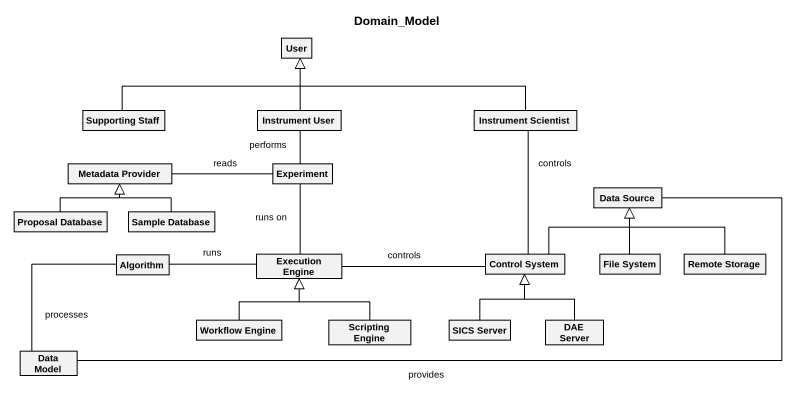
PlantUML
@startuml
title Domain_Model
hide circle
hide empty members
class User
class "Supporting Staff" as Supporting_Staff
class "Instrument User" as Instrument_User
class "Instrument Scientist" as Instrument_Scientist
class "Metadata Provider" as Metadata_Provider
class Experiment
class "Data Source" as Data_Source
class "Proposal Database" as Proposal_Database
class "Sample Database" as Sample_Database
class Algorithm
class "Execution Engine" as Execution_Engine
class "Control System" as Control_System
class "File System" as File_System
class "Remote Storage" as Remote_Storage
class "Workflow Engine" as Workflow_Engine
class "Scripting Engine" as Scripting_Engine
class "SICS Server" as SICS_Server
class "DAE Server" as DAE_Server
class "Data Model" as Data_Model
Supporting_Staff -right-|> User
Instrument_User -up-|> User
Instrument_User -- Experiment : performs
Instrument_Scientist -left-|> User
Instrument_Scientist -- Control_System : controls
Experiment -left- Metadata_Provider : reads
Experiment -- Execution_Engine : runs on
Data_Source -left- Data_Model : provides
Proposal_Database -up-|> Metadata_Provider
Sample_Database -up-|> Metadata_Provider
Algorithm -- Data_Model : processes
Execution_Engine -left- Algorithm : runs
Execution_Engine -right- Control_System : controls
Control_System -up-|> Data_Source
File_System -up-|> Data_Source
Remote_Storage -up-|> Data_Source
Workflow_Engine -up-|> Execution_Engine
Scripting_Engine -up-|> Execution_Engine
SICS_Server -up-|> Control_System
DAE_Server -up-|> Control_System
@enduml
